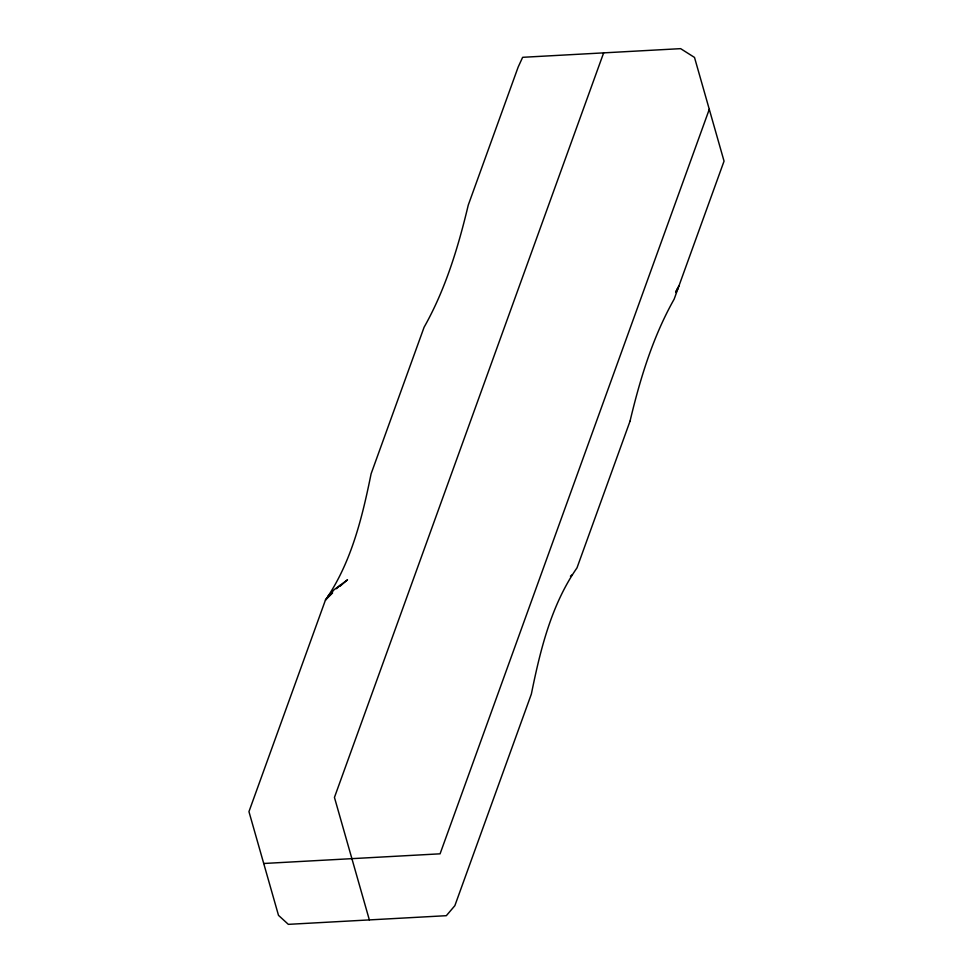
<?xml version="1.0" encoding="UTF-8"?>
<svg xmlns="http://www.w3.org/2000/svg" width="973" height="973" viewBox="0 0 973 973"><rect width="100%" height="100%" fill="white"/><g stroke="black" fill="none" stroke-linecap="round" stroke-linejoin="round"><path stroke-width="1.46" d="M629.993 421.285C640.039 379.129 652.749 337.059 674.155 299.149L724.046 161.141L694.503 57.431L680.626 48.65L522.635 57.31L518.147 67.101L468.256 205.108C458.21 247.251 445.5 289.322 424.094 327.232L371.102 473.802C362.211 517.624 351.302 562.759 325.456 600.037L248.954 811.64L278.497 915.35L288.336 924.35L446.327 915.69L454.853 905.681L531.355 694.077C540.246 650.256 551.156 605.121 577.001 567.843L630.03 421.187M603.649 52.87L334.444 797.41L369.351 919.911M709.281 109.292L440.076 853.82L263.719 863.489M675.761 292.496L678.935 285.916M675.676 292.046L678.278 287.144M675.663 292.338L678.254 287.813L676.661 290.295M332.62 592.91L325.456 600.037L334.092 589.723L347.507 579.835L339.845 586.354M332.146 592.654L327.816 596.595L332.194 592.873M336.476 588.714L340.805 584.785M570.433 576.15L572.282 574.727"/></g></svg>
